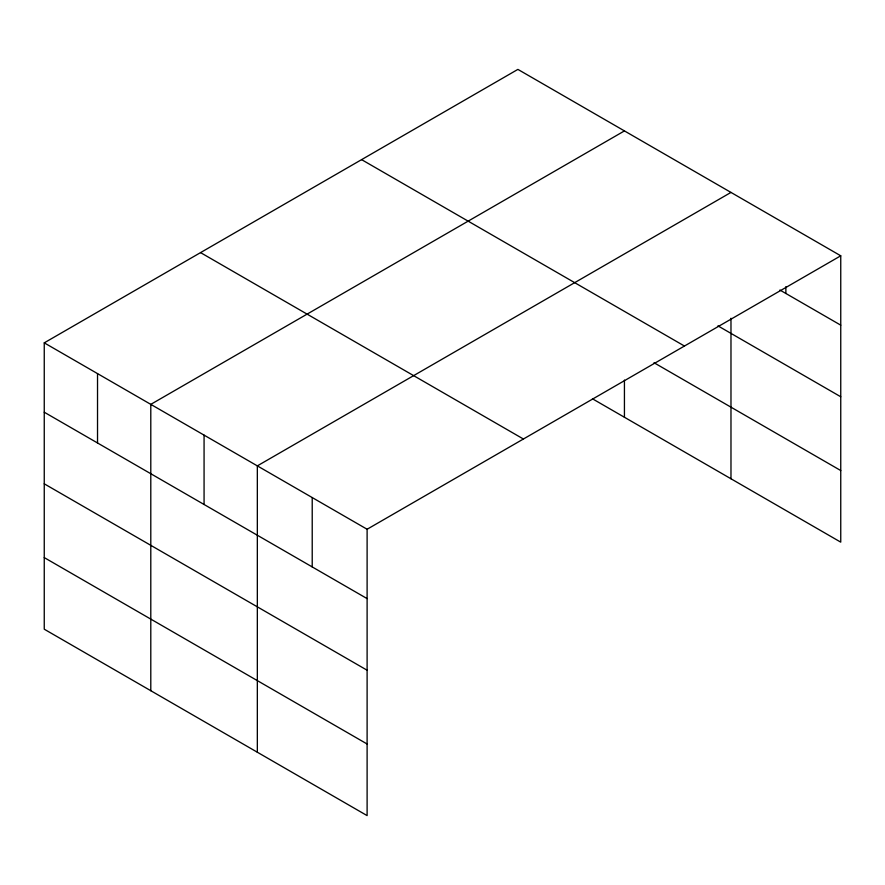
<?xml version="1.0" encoding="UTF-8"?>
<svg xmlns="http://www.w3.org/2000/svg" width="885" height="885" viewBox="0 0 885 885"><rect width="100%" height="100%" fill="white"/><g stroke="black" fill="none" stroke-linecap="round" stroke-linejoin="round"><path stroke-width="1.33" d="M840.75 255.798L517.891 69.395L44.25 342.849L44.25 629.202L367.109 815.605L367.109 529.252L840.75 255.798L840.75 542.151L592.474 398.803M624.434 130.914L150.793 404.368L150.793 690.72M730.977 192.421L257.336 465.875L257.336 752.228M779.895 290.026L840.75 325.16M717.956 325.868L840.75 396.768M361.589 159.632L684.448 346.035M654.026 362.739L840.75 470.543M200.552 252.612L523.411 439.015M44.25 342.849L367.109 529.252M44.25 412.211L367.109 598.614M44.25 483.818L367.109 670.222M44.25 557.594L367.109 743.997M785.869 286.674L785.869 293.466M730.977 318.246L730.977 478.774M624.434 380.085L624.434 417.266M312.217 497.558L312.217 566.92M204.07 435.121L204.07 504.483M97.527 373.603L97.527 442.965"/></g></svg>
